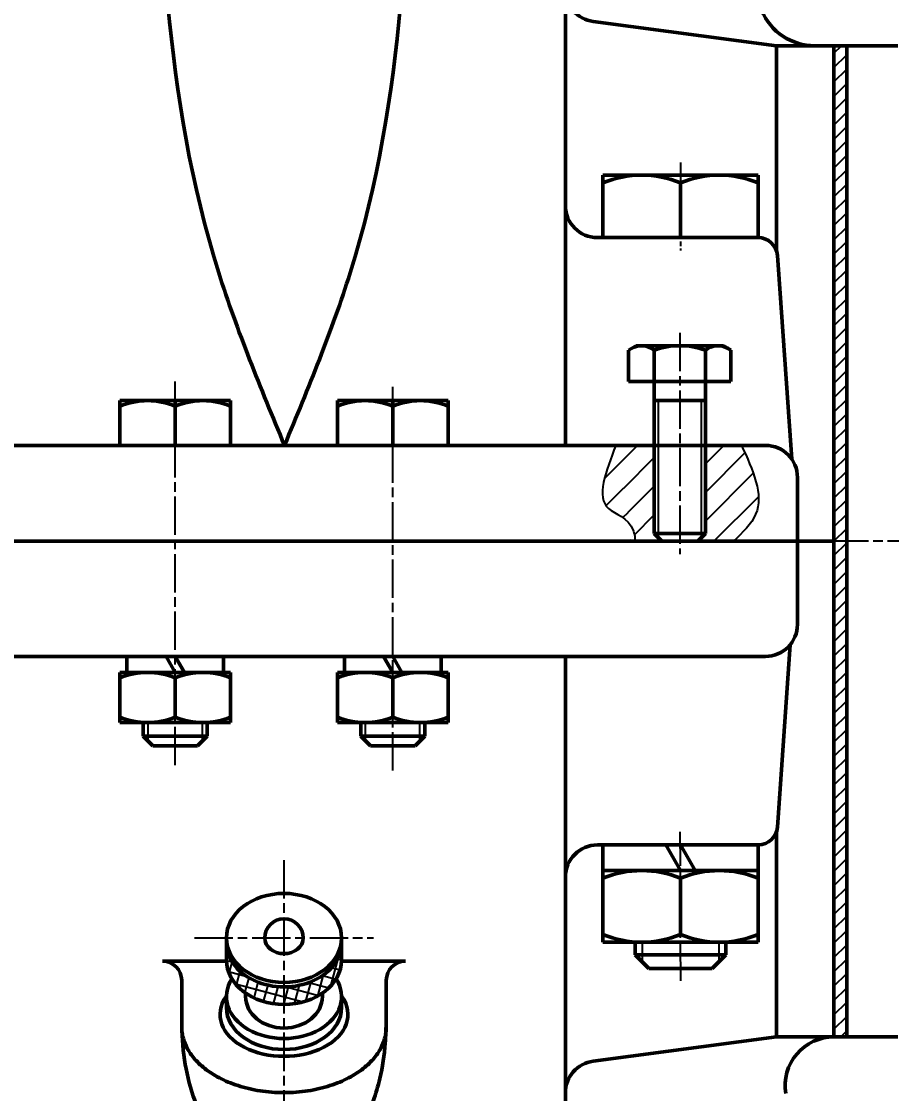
# Model space of a CAD drawing. Header units: millimetres. Extents: x -11122 to -2883, y -3177 to -1688.
# Drawn here: x -7499.8 to -7363.8, y -2657 to -2489.3 of the extents above; entities that cross this region are included whole.
import ezdxf

# ---------------------------------------------------------------- set-up
doc = ezdxf.new("R2010")
doc.units = ezdxf.units.MM
doc.header["$LTSCALE"] = 0.5
doc.linetypes.add('AM_ISO08W050', pattern=[18, 12, -1.5, 3, -1.5])
doc.linetypes.add('AM_ISO08W050x2', pattern=[9, 6, -0.75, 1.5, -0.75])
for name, color, linetype, lineweight in [('AM_0', 7, 'Continuous', 50), ('AM_4', 3, 'Continuous', 25), ('AM_7', 4, 'AM_ISO08W050', 25)]:
    doc.layers.add(name, color=color, linetype=linetype, lineweight=lineweight)
doc.styles.add('TCVN', font='tcvn+7284-2003i.ttf', dxfattribs={"width": 0.8, "height": 3.5})
doc.dimstyles.new('MyTemplate$0', dxfattribs={"dimtxt": 3.5, "dimasz": 3.5, "dimexe": 1.5, "dimexo": 0, "dimtad": 1, "dimtoh": 1, "dimdec": 0, "dimzin": 0, "dimtxsty": 'TCVN', "dimcen": 0, "dimclrd": 3, "dimclre": 3, "dimclrt": 1, "dimadec": 0, "dimazin": 0, "dimtfac": 1, "dimtdec": 0, "dimtofl": 0, "dimtmove": 0, "dimatfit": 3, "dimfxl": 1, "dimtfill": 1, "dimtolj": 1, "dimtzin": 0, "dimarcsym": 0})

# ---------------------------------------------------------------- blocks, each defined once
blk = doc.blocks.new('lo_tham_dau')
at = {"layer": 'AM_4'}
h = blk.add_hatch(dxfattribs=at)
h.set_pattern_fill('ANSI37', color=256, scale=0.5, angle=30.00000000000002, style=0)
h.set_pattern_definition([(75.00000000000001, (-3835.982053505342, -874.5052234579905), (-1.533407249233896, 0.4108752341002512), []), (165, (-3835.982053505342, -874.5052234579905), (-0.4108752341002513, -1.533407249233896), [])])
edge = h.paths.add_edge_path()
edge.add_ellipse((1483.571805845716, 1037.246348635869), major_axis=(-8.999900000000252, 0), ratio=0.7736430917290308, start_angle=491.8100301882276, end_angle=514.8889959886105)
edge.add_ellipse((1483.571805845716, 1037.246348635869), major_axis=(-8.999900000000252, 0), ratio=0.7736430917290308, start_angle=514.8889959886105, end_angle=538.4686313120131)
edge.add_ellipse((1483.571805845716, 1037.246348635869), major_axis=(-8.999900000000252, 0), ratio=0.7736430917290308, start_angle=538.4686313120131, end_angle=540)
edge.add_line((1492.571705845716, 1037.246348635869), (1492.571705845716, 1039.991442883868))
edge.add_ellipse((1483.571805845717, 1039.991442883869), major_axis=(-8.999900000000252, 0), ratio=0.7736430917290308, start_angle=449.9999999999971, end_angle=539.9999999999944, ccw=False)
edge.add_line((1483.571805845716, 1033.028732422617), (1483.571805845716, 1030.283638174617))
edge.add_ellipse((1483.571805845716, 1037.246348635869), major_axis=(-8.999900000000252, 0), ratio=0.7736430917290308, start_angle=450, end_angle=491.8100301882276)
edge = h.paths.add_edge_path()
edge.add_ellipse((1483.571805845717, 1039.991442883869), major_axis=(-8.999900000000252, 0), ratio=0.7736430917290308, start_angle=360.00000000000557, end_angle=449.9999999999971, ccw=False)
edge.add_line((1474.571905845715, 1039.991442883876), (1474.571905845716, 1037.246348635869))
edge.add_ellipse((1483.571805845716, 1037.246348635869), major_axis=(-8.999900000000252, 0), ratio=0.7736430917290308, start_angle=360, end_angle=361.5313686880317)
edge.add_ellipse((1483.571805845716, 1037.246348635869), major_axis=(-8.999900000000252, 0), ratio=0.7736430917290308, start_angle=361.5313686880317, end_angle=385.1110040113967)
edge.add_ellipse((1483.571805845716, 1037.246348635869), major_axis=(-8.999900000000252, 0), ratio=0.7736430917290308, start_angle=385.1110040113967, end_angle=408.1899698117724)
edge.add_ellipse((1483.571805845716, 1037.246348635869), major_axis=(-8.999900000000252, 0), ratio=0.7736430917290308, start_angle=408.1899698117724, end_angle=450)
edge.add_line((1483.571805845716, 1030.283638174617), (1483.571805845716, 1033.028732422617))
at = {"layer": 'AM_0'}
for p, q in [((1474.571905845716, 1037.246348635869), (1474.571905845715, 1040.687807124189)), ((1492.571705845716, 1037.246348635869), (1492.571705845717, 1040.687807124189)), ((1464.571805845715, 1037.060275465139), (1474.575120217413, 1037.060275465139)), ((1502.571805845717, 1037.060275465151), (1492.568491474019, 1037.060275465145)), ((1474.571905845716, 1031.510584365063), (1474.571905845716, 1029.78985505601)), ((1477.571905845716, 1032.056627604067), (1477.571905845716, 1031.510584142572)), ((1489.571705845716, 1031.510584142572), (1489.571705845716, 1032.056627604067)), ((1492.571705845717, 1029.78985505601), (1492.571705845717, 1031.510584365063)), ((1467.571805845716, 1026.932084658572), (1467.571805845716, 1027.679399618436)), ((1499.571805845717, 1026.932084658572), (1499.571805845717, 1027.804446502888))]:
    blk.add_line(p, q, dxfattribs=at)
for centre, radius, start, end in [((1483.571805845716, 1040.687807124189), 3.000000000000014, 0, 180), ((1464.571805845715, 1034.060275465139), 3, 0, 90), ((1502.571805845716, 1034.06027546514), 3, 90, 180)]:
    blk.add_arc(centre, radius, start, end, dxfattribs=at)
blk.add_ellipse((1483.571805845717, 1040.687807124189), major_axis=(-8.999900000000252, 0), ratio=0.7736430917290308, dxfattribs=at)
for centre, major_axis, ratio, start_param, end_param in [((1483.571805845717, 1039.991442883869), (-8.999900000000252, 0), 0.7736430917290308, 6.233157749614739, 9.474805518336465), ((1483.571805845716, 1040.687807124189), (-3, 0), 0.8191520442889365, 0, 3.141592653589793), ((1483.571805845716, 1037.246348635869), (-8.999900000000252, 0), 0.7736430917290308, 6.283185307179586, 9.42477796076938), ((1483.571805845717, 1031.510584365063), (-8.999900000000252, 0), 0.7281341638905234, -0.4382696984802301, 3.57986235206979), ((1483.571805845717, 1028.725132038534), (-9.999999999999318, 0), 0.6553134661598953, -0.4390242401918023, 3.580616893781595), ((1483.571805845716, 1031.510584142572), (-5.999899999999798, 0), 0.8191520442890038, 6.283185307179586, 9.42477796076938), ((1483.571805845717, 1029.78985505601), (-8.999900000000252, 0), 0.7281341638905234, 0, 3.141592653589793)]:
    blk.add_ellipse(centre, major_axis=major_axis, ratio=ratio, start_param=start_param, end_param=end_param, dxfattribs=at)
for points, knots in [([(1467.571805845716, 1034.06027546514), (1467.571805845716, 1033.259708210641), (1467.571805845716, 1031.558857328891), (1467.571805845716, 1029.407864633517), (1467.571805845716, 1027.83236828583), (1467.571805845716, 1027.157155565393), (1467.571805845716, 1026.707013751768), (1467.569024023369, 1026.481885738476), (1467.598605032584, 1026.144352931665), (1467.611976865684, 1026.031941283452), (1467.642013899173, 1025.807582455471), (1467.659212549956, 1025.696143581563), (1467.720623663913, 1025.357930742031), (1467.774371133209, 1025.126663177492), (1467.980358450742, 1024.416743641294), (1468.177282996454, 1023.921650182722), (1468.726827777837, 1022.901194257754), (1469.07969612727, 1022.375733254275), (1469.976939307739, 1021.319314181032), (1470.521715838854, 1020.788342296901), (1471.827928895443, 1019.759311651631), (1472.589837588081, 1019.26141870474), (1474.331235501966, 1018.348680235478), (1475.311034021991, 1017.934230235042), (1477.452129754571, 1017.241903512459), (1478.613274389679, 1016.964552623149), (1481.0405290056, 1016.588942172134), (1482.305923248915, 1016.491071955171), (1484.837688442518, 1016.491071955171), (1486.103082685833, 1016.588942172134), (1488.530337301755, 1016.964552623149), (1489.691481936863, 1017.24190351246), (1491.832577669442, 1017.934230235042), (1492.812376189467, 1018.348680235478), (1494.553774103352, 1019.26141870474), (1495.31568279599, 1019.759311651631), (1496.621895852578, 1020.788342296901), (1497.166672383693, 1021.319314181032), (1498.063915564163, 1022.375733254275), (1498.416783913596, 1022.901194257754), (1498.966328694979, 1023.921650182722), (1499.16325324069, 1024.416743641294), (1499.369240558223, 1025.126663177492), (1499.42298802752, 1025.357930742031), (1499.484399141475, 1025.696143581563), (1499.50159779226, 1025.807582455471), (1499.531634825748, 1026.031941283452), (1499.545006658848, 1026.144352931665), (1499.574587668064, 1026.481885738476), (1499.571805845716, 1026.707013751768), (1499.571805845716, 1027.157155565393), (1499.571805845716, 1027.83236828583), (1499.571805845716, 1029.407864633517), (1499.571805845716, 1031.558857328891), (1499.571805845716, 1033.25970821064), (1499.571805845716, 1034.060275465139)], [0.06942256652043033, 0.06942256652043033, 0.06942256652043033, 0.06942256652043033, 0.1249999999999979, 0.187499999999997, 0.2187499999999967, 0.2343749999999963, 0.2343749999999963, 0.2499999999999959, 0.2499999999999959, 0.2578124999999959, 0.2578124999999959, 0.2656249999999959, 0.2656249999999959, 0.2812499999999962, 0.2812499999999962, 0.3124999999999965, 0.3124999999999965, 0.3437499999999971, 0.3437499999999971, 0.3749999999999976, 0.3749999999999976, 0.4062499999999982, 0.4062499999999982, 0.4374999999999988, 0.4374999999999988, 0.4687499999999994, 0.4687499999999994, 0.5, 0.5, 0.5312500000000006, 0.5312500000000006, 0.5625000000000011, 0.5625000000000011, 0.5937500000000018, 0.5937500000000018, 0.6250000000000023, 0.6250000000000023, 0.6562500000000029, 0.6562500000000029, 0.6875000000000034, 0.6875000000000034, 0.718750000000004, 0.718750000000004, 0.7343750000000042, 0.7343750000000042, 0.742187500000004, 0.742187500000004, 0.7500000000000037, 0.7500000000000037, 0.7656250000000034, 0.7656250000000034, 0.7812500000000032, 0.812500000000003, 0.875000000000002, 0.9305774334795669, 0.9305774334795669, 0.9305774334795669, 0.9305774334795669]), ([(1499.571805845717, 1027.804446502893), (1499.507365397073, 1026.613711616993), (1499.453561132342, 1023.556062566018), (1498.806098356354, 1019.295609370417), (1497.56271495143, 1015.129042843412), (1496.086106862932, 1011.720295024137), (1494.119885079162, 1008.518659337996), (1491.976736346985, 1006.113931607086), (1489.854488751381, 1004.464907886432), (1488.001089130114, 1003.434386955649), (1485.965311128497, 1002.737718450117), (1483.325720994098, 1002.389281960774), (1480.169521245692, 1002.891327141145), (1477.201211658649, 1004.448318270479), (1474.887346910373, 1006.41217757576), (1472.798302776841, 1008.85477771699), (1470.876045077127, 1012.031879873931), (1469.081777170704, 1016.414997549696), (1467.835595767215, 1021.674988892394), (1467.570894255628, 1025.70274800779), (1467.57178826776, 1027.76031249694), (1467.571805845716, 1027.80076807691)], [0, 0, 0, 0, 0.05439805538760113, 0.1396869818802244, 0.1958069562082402, 0.2527273289019261, 0.3089240792188698, 0.3668568949932868, 0.3987418504684428, 0.4313535288531932, 0.46329636998398, 0.4964836004232724, 0.552180583870021, 0.606110170802316, 0.6475889170453892, 0.6902350194034177, 0.752446968658655, 0.8163578232634625, 0.9059843863910084, 0.9981514765662107, 1, 1, 1, 1])]:
    blk.add_open_spline(points, degree=3, knots=knots, dxfattribs=at)
at = {"layer": 'AM_7'}
for p, q in [((1483.571805845717, 1052.874094193997), (1483.571805845717, 991.9869737864421)), ((1469.586164361142, 1040.687807124189), (1497.55744733029, 1040.687807124189))]:
    blk.add_line(p, q, dxfattribs=at)
blk = doc.blocks.new('*D120')
at = {"color": 3, "lineweight": -2, "transparency": 16777216}
for p, q in [((-7423.743909701733, -2397.690088886204), (-7284.967305207486, -2397.690088886204)), ((-7286.467305207486, -2765.098235534058), (-7286.467305207486, -2401.190088886204)), ((-7363.041007648087, -2768.598235534058), (-7284.967305207486, -2768.598235534058))]:
    blk.add_line(p, q, dxfattribs=at)
at = {"color": 3, "transparency": 16777216}
for points in [[(-7287.050638540819, -2401.190088886204), (-7285.883971874153, -2401.190088886204), (-7286.467305207486, -2397.690088886204)], [(-7287.050638540819, -2765.098235534058), (-7285.883971874153, -2765.098235534058), (-7286.467305207486, -2768.598235534058)]]:
    blk.add_solid(points, dxfattribs=at)
at = {"color": 1, "transparency": 16777216, "insert": (-7288.864843086273, -2585.229430634445), "char_height": 3.5, "attachment_point": 5, "rotation": 90, "style": 'TCVN', "bg_fill": 3, "box_fill_scale": 1.1, "bg_fill_color": 256, "bg_fill_true_color": 13158600, "bg_fill_transparency": 0}
blk.add_mtext('\\A1;371', dxfattribs=at)
blk = doc.blocks.new('*D126')
at = {"color": 3, "lineweight": -2, "transparency": 16777216}
for p, q in [((-7306.788854884924, -2570.598235534057), (-7294.935989384562, -2570.598235534057)), ((-7296.435989384562, -2574.098235534057), (-7296.435989384562, -2765.098235534058)), ((-7364.788854884923, -2768.598235534058), (-7294.935989384562, -2768.598235534058))]:
    blk.add_line(p, q, dxfattribs=at)
at = {"color": 3, "transparency": 16777216}
for points in [[(-7297.019322717895, -2574.098235534057), (-7295.852656051229, -2574.098235534057), (-7296.435989384562, -2570.598235534057)], [(-7297.019322717895, -2765.098235534058), (-7295.852656051229, -2765.098235534058), (-7296.435989384562, -2768.598235534058)]]:
    blk.add_solid(points, dxfattribs=at)
at = {"color": 1, "transparency": 16777216, "insert": (-7298.810989384561, -2669.598235534054), "char_height": 3.5, "attachment_point": 5, "rotation": 90, "style": 'TCVN', "bg_fill": 3, "box_fill_scale": 1.1, "bg_fill_color": 256, "bg_fill_true_color": 13158600, "bg_fill_transparency": 0}
blk.add_mtext('\\A1;198', dxfattribs=at)

msp = doc.modelspace()

# ---------------------------------------------------------------- hatches: boundary and pattern name
at = {"layer": 'AM_4', "lineweight": 25}
h = msp.add_hatch(dxfattribs=at)
h.set_pattern_fill('ANSI31', color=256)
h.set_pattern_definition([(45, (-9117.579919157079, -5495.487000423554), (-2.245064030267288, 2.245064030267288), [])])
edge = h.paths.add_edge_path()
edge.add_spline(control_points=[(-7387.255530241904, -2555.598235534061), (-7385.489832983059, -2559.445214234393), (-7382.845187695601, -2565.207183926442), (-7387.106891258112, -2569.25345656622), (-7388.523268706754, -2570.59823553406)], knot_values=[0, 0, 0, 0, 11.00215458479731, 16.4789270237818, 16.4789270237818, 16.4789270237818, 16.4789270237818], degree=3, periodic=0)
edge.add_line((-7388.523268706755, -2570.59823553406), (-7392.900423479497, -2570.59823553406))
edge.add_line((-7392.900423479497, -2570.59823553406), (-7392.900423479497, -2555.598235534061))
edge.add_line((-7392.900423479497, -2555.598235534061), (-7387.255530241904, -2555.598235534061))
edge = h.paths.add_edge_path()
edge.add_spline(control_points=[(-7404.158709773204, -2570.598235534059), (-7403.788188821272, -2570.587237876879), (-7404.347497186176, -2566.785372181635), (-7410.870129662407, -2565.844593760031), (-7408.468579105167, -2559.645861114983), (-7406.900423479496, -2555.59823553406)], knot_values=[0, 0, 0, 3.396394276933279e-12, 1.584356663023513, 6.862360121007631, 16.79370299511384, 16.79370299511384, 16.79370299511384, 16.79370299511384], degree=3, periodic=0)
edge.add_line((-7406.900423479496, -2555.59823553406), (-7400.900423479497, -2555.59823553406))
edge.add_line((-7400.900423479497, -2555.59823553406), (-7400.900423479497, -2570.598235534059))
edge.add_line((-7400.900423479497, -2570.598235534059), (-7404.158709773204, -2570.598235534059))
at = {"layer": 'AM_7', "lineweight": 25}
h = msp.add_hatch(dxfattribs=at)
h.set_pattern_fill('ANSI31', color=256, scale=0.5)
h.set_pattern_definition([(45, (0, 0), (-1.122532015133644, 1.122532015133644), [])])
h.paths.add_polyline_path([(-7370.788854884913, -2493.098235534055), (-7372.788854884913, -2493.098235534055), (-7372.788854884916, -2648.098235534056), (-7370.788854884915, -2648.098235534056)])

# ---------------------------------------------------------------- linework, layer by layer
at = {"layer": 'AM_0'}
for p, q in [((-7414.788854884918, -2555.598235534057), (-7414.788854884918, -2415.040049810584)), ((-7381.788854884917, -2493.098235534054), (-7410.448448177836, -2489.284167554757)), ((-7381.788854884917, -2525.161485834297), (-7381.788854884918, -2493.098235534055)), ((-7362.788854884913, -2493.098235534055), (-7381.788854884917, -2493.098235534055)), ((-7372.788854884913, -2493.098235534055), (-7372.788854884915, -2648.098235534056)), ((-7372.788854884916, -2648.098235534056), (-7372.788854884913, -2493.098235534055)), ((-7370.788854884915, -2648.098235534056), (-7370.788854884913, -2493.098235534055)), ((-7384.638854884919, -2523.098235534055), (-7409.788854884918, -2523.098235534055)), ((-7372.788854885011, -2618.098235534054), (-7372.788854885011, -2523.098235534055)), ((-7379.404377993865, -2557.727495486322), (-7381.646263922, -2525.88752405203)), ((-7484.449104884918, -2555.598235534057), (-7484.449104884918, -2548.598235534057)), ((-7467.128604884918, -2548.598235534057), (-7484.449104884918, -2548.598235534057)), ((-7475.788854884919, -2548.598235534057), (-7484.449104884918, -2548.598235534057)), ((-7475.788854884919, -2555.598235534057), (-7475.788854884919, -2548.598235534057)), ((-7467.128604884918, -2548.598235534057), (-7475.788854884919, -2548.598235534057)), ((-7467.128604884918, -2555.598235534057), (-7467.128604884918, -2548.598235534057)), ((-7467.128604884918, -2555.598235534057), (-7467.128604884918, -2548.598235534057)), ((-7450.449104884918, -2555.598235534057), (-7450.449104884918, -2548.598235534057)), ((-7433.128604884918, -2548.598235534057), (-7450.449104884918, -2548.598235534057)), ((-7441.788854884917, -2548.598235534057), (-7450.449104884918, -2548.598235534057)), ((-7441.788854884917, -2555.598235534057), (-7441.788854884917, -2548.598235534057)), ((-7433.128604884918, -2548.598235534057), (-7441.788854884917, -2548.598235534057)), ((-7433.128604884918, -2555.598235534057), (-7433.128604884918, -2548.598235534057)), ((-7433.128604884918, -2555.598235534057), (-7433.128604884918, -2548.598235534057)), ((-7534.079574140452, -2555.598235534057), (-7386.788854884918, -2555.598235534057)), ((-7484.449104884918, -2555.598235534057), (-7467.128604884918, -2555.598235534057)), ((-7467.128604884918, -2555.598235534057), (-7484.449104884918, -2555.598235534057)), ((-7450.449104884918, -2555.598235534057), (-7433.128604884918, -2555.598235534057)), ((-7433.128604884918, -2555.598235534057), (-7450.449104884918, -2555.598235534057)), ((-7392.605432128128, -2555.598235534057), (-7383.498135629379, -2555.598235534058)), ((-7378.49813562938, -2583.598235534057), (-7378.498135629379, -2560.598235534057)), ((-7544.788854884921, -2570.598235534056), (-7372.788854885011, -2570.598235534057)), ((-7379.637171069516, -2586.775176305848), (-7381.646263921997, -2615.308947016071)), ((-7534.079574140452, -2588.598235534057), (-7383.49813562938, -2588.598235534057)), ((-7414.788854884918, -2768.598235534057), (-7414.788854884917, -2588.598235534057)), ((-7484.449104884896, -2598.098235534094), (-7484.449104884896, -2591.098235534094)), ((-7467.128604884896, -2591.098235534094), (-7484.449104884896, -2591.098235534094)), ((-7475.788854884897, -2591.098235534094), (-7484.449104884896, -2591.098235534094)), ((-7484.449104884876, -2591.956099910371), (-7484.449104884876, -2598.956099910371)), ((-7484.449104884876, -2591.956099910371), (-7484.449104884876, -2598.956099910371)), ((-7467.128604884896, -2591.098235534094), (-7475.788854884897, -2591.098235534094)), ((-7475.788854884897, -2598.098235534094), (-7475.788854884897, -2591.956099910363)), ((-7475.788854884875, -2591.956099910371), (-7475.788854884875, -2598.098235534102)), ((-7467.128604884896, -2598.098235534094), (-7467.128604884896, -2591.098235534094)), ((-7467.128604884896, -2598.098235534094), (-7467.128604884896, -2591.098235534094)), ((-7467.128604884874, -2591.956099910371), (-7467.128604884874, -2598.956099910371)), ((-7450.449104884896, -2598.09823553409), (-7450.449104884896, -2591.09823553409)), ((-7433.128604884896, -2591.09823553409), (-7450.449104884896, -2591.09823553409)), ((-7441.788854884896, -2591.09823553409), (-7450.449104884896, -2591.09823553409)), ((-7450.449104884875, -2591.956099910368), (-7450.449104884875, -2598.956099910368)), ((-7450.449104884874, -2591.956099910368), (-7450.449104884874, -2598.956099910368)), ((-7433.128604884896, -2591.09823553409), (-7441.788854884896, -2591.09823553409)), ((-7441.788854884896, -2598.09823553409), (-7441.788854884895, -2591.956099910359)), ((-7441.788854884875, -2591.956099910368), (-7441.788854884875, -2598.098235534098)), ((-7433.128604884896, -2598.09823553409), (-7433.128604884896, -2591.09823553409)), ((-7433.128604884896, -2598.09823553409), (-7433.128604884896, -2591.09823553409)), ((-7433.128604884874, -2591.956099910368), (-7433.128604884874, -2598.956099910368)), ((-7484.449104884876, -2598.956099910371), (-7467.128604884874, -2598.956099910371)), ((-7484.449104884876, -2598.956099910371), (-7475.788854884875, -2598.956099910371)), ((-7480.788854884895, -2599.098235534088), (-7480.788854884895, -2601.098235534088)), ((-7475.788854884875, -2598.956099910371), (-7467.128604884874, -2598.956099910371)), ((-7470.788854884897, -2601.098235534088), (-7470.788854884897, -2599.098235534094)), ((-7470.788854884897, -2601.098235534088), (-7470.788854884897, -2599.098235534094)), ((-7450.449104884874, -2598.956099910368), (-7433.128604884874, -2598.956099910368)), ((-7450.449104884875, -2598.956099910368), (-7441.788854884875, -2598.956099910368)), ((-7446.788854884895, -2599.098235534085), (-7446.788854884895, -2601.098235534085)), ((-7441.788854884875, -2598.956099910368), (-7433.128604884874, -2598.956099910368)), ((-7436.788854884897, -2601.098235534085), (-7436.788854884897, -2599.09823553409)), ((-7436.788854884897, -2601.098235534085), (-7436.788854884897, -2599.09823553409)), ((-7480.788854884895, -2601.098235534088), (-7480.788854884895, -2601.098235534088)), ((-7480.788854884895, -2601.098235534088), (-7479.288854884897, -2602.598235534094)), ((-7480.788854884895, -2601.098235534088), (-7470.788854884897, -2601.098235534088)), ((-7470.788854884897, -2601.098235534088), (-7472.288854884897, -2602.598235534088)), ((-7446.788854884895, -2601.098235534085), (-7446.788854884895, -2601.098235534085)), ((-7446.788854884895, -2601.098235534085), (-7445.288854884896, -2602.59823553409)), ((-7446.788854884895, -2601.098235534085), (-7436.788854884897, -2601.098235534085)), ((-7436.788854884897, -2601.098235534085), (-7438.288854884897, -2602.598235534085)), ((-7479.288854884897, -2602.598235534094), (-7472.288854884897, -2602.598235534088)), ((-7445.288854884896, -2602.59823553409), (-7438.288854884897, -2602.598235534085)), ((-7403.853792103815, -2633.298235534055), (-7403.853792103815, -2635.298235533871)), ((-7389.723917666019, -2633.298235534054), (-7389.723917666019, -2635.298235533871)), ((-7403.853792103815, -2635.298235533872), (-7401.753792103817, -2637.39823553387)), ((-7403.853792103816, -2635.298235533871), (-7389.723917666019, -2635.298235533871)), ((-7389.723917666019, -2635.298235533871), (-7391.823917666018, -2637.398235533871)), ((-7401.753792103816, -2637.39823553387), (-7391.823917666018, -2637.398235533871)), ((-7381.788854884919, -2648.098235534056), (-7410.448448177836, -2651.912303513353)), ((-7372.788854884915, -2648.098235534056), (-7381.788854884919, -2648.098235534056))]:
    msp.add_line(p, q, dxfattribs=at)
at = {"layer": 'AM_0', "lineweight": 50}
for p, q in [((-7384.664499231934, -2513.324033372594), (-7408.913210537898, -2513.324033372594)), ((-7408.913210537898, -2513.324033372594), (-7408.913210537898, -2523.124033372594)), ((-7408.913210537898, -2513.324033372594), (-7396.788854884916, -2513.324033372594)), ((-7396.788854884916, -2513.324033372594), (-7384.664499231934, -2513.324033372594)), ((-7384.664499231934, -2523.124033372594), (-7384.664499231934, -2513.324033372594)), ((-7396.788854884915, -2514.52504349937), (-7396.788854884916, -2523.124033372594)), ((-7483.338854884919, -2591.098235534057), (-7483.338854884919, -2588.598235534057)), ((-7475.788854884919, -2591.098235534057), (-7477.232230557893, -2588.598235534057)), ((-7475.788854884919, -2588.598235534057), (-7474.345479211945, -2591.098235534057)), ((-7468.238854884919, -2591.098235534057), (-7468.238854884919, -2588.598235534057)), ((-7449.338854884915, -2591.098235534057), (-7449.338854884915, -2588.598235534057)), ((-7441.788854884915, -2591.098235534057), (-7443.232230557889, -2588.598235534057)), ((-7441.788854884915, -2588.598235534057), (-7440.345479211941, -2591.098235534057)), ((-7434.238854884915, -2591.098235534057), (-7434.238854884915, -2588.598235534057)), ((-7381.78885488492, -2648.098235534056), (-7381.788854884919, -2616.034985233813)), ((-7384.638854884917, -2618.098235534054), (-7409.788854884917, -2618.098235534054)), ((-7408.938854884918, -2622.098235534053), (-7408.938854884918, -2618.098235534052)), ((-7408.938854884918, -2618.098235534052), (-7384.638854884917, -2618.098235534052)), ((-7396.788854884916, -2622.098235534053), (-7399.098255961675, -2618.098235534052)), ((-7396.788854884917, -2618.098235534052), (-7394.479453808158, -2622.098235534053)), ((-7384.638854884917, -2622.098235534053), (-7384.638854884917, -2618.098235534052)), ((-7396.788854884917, -2622.098235534054), (-7408.913210537899, -2622.098235534054)), ((-7408.913210537899, -2622.098235534054), (-7408.913210537899, -2633.298235534054)), ((-7384.664499231936, -2622.098235534054), (-7396.788854884917, -2622.098235534054)), ((-7384.664499231936, -2622.098235534054), (-7384.664499231936, -2633.298235534054)), ((-7396.788854884918, -2623.299245660831), (-7396.788854884918, -2632.097225407278)), ((-7408.913210537899, -2633.298235534054), (-7384.664499231936, -2633.298235534054)), ((-7362.788854884916, -2648.098235534056), (-7381.788854884919, -2648.098235534056))]:
    msp.add_line(p, q, dxfattribs=at)
at = {"layer": 'AM_0', "lineweight": 25}
for p, q in [((-7458.677286290339, -2555.598235534057), (-7458.677286290339, -2555.598235534057)), ((-7483.338854884919, -2588.598235534057), (-7468.238854884919, -2588.598235534057)), ((-7449.338854884915, -2588.598235534057), (-7434.238854884915, -2588.598235534057)), ((-7468.238854884919, -2591.098235534057), (-7483.338854884919, -2591.098235534057)), ((-7434.238854884915, -2591.098235534057), (-7449.338854884915, -2591.098235534057)), ((-7384.638854884917, -2622.098235534053), (-7408.938854884918, -2622.098235534053))]:
    msp.add_line(p, q, dxfattribs=at)
at = {"layer": 'AM_0'}
for centre, radius, start, end in [((-7409.788854884918, -2484.32786483116), 5, 180, 262.419521647172), ((-7375.784974625895, -2484.098235534053), 9.00000000000341, 202.5856682975605, 270), ((-7409.788854884918, -2518.098235534055), 5, 180, 270), ((-7384.638854884919, -2526.098235534052), 3, 4.027609051667214, 90), ((-7480.118979884917, -2559.95545839045), 11.35722285639323, 67.5878650235128, 112.4121349764872), ((-7471.458729884916, -2559.955458390457), 11.35722285640077, 67.5878650235128, 112.4121349764872), ((-7446.118979884917, -2559.95545839045), 11.35722285639323, 67.5878650235128, 112.4121349764872), ((-7437.458729884916, -2559.955458390457), 11.35722285640077, 67.5878650235128, 112.4121349764872), ((-7475.788854884919, -2549.456099910326), 1.13686837721616e-13, 224.9999999999885, 269.824269952918), ((-7441.788854884917, -2549.456099910326), 1.13686837721616e-13, 224.9999999999885, 269.824269952918), ((-7383.498135629379, -2560.598235534057), 5, 0, 90), ((-7383.49813562938, -2583.598235534057), 5, 270, 0), ((-7480.118979884895, -2602.455458390487), 11.35722285639323, 67.5878650235128, 112.4121349764872), ((-7471.458729884895, -2602.455458390495), 11.35722285640077, 67.5878650235128, 112.4121349764872), ((-7475.788854884897, -2591.956099910363), 1.13686837721616e-13, 224.9999999999885, 269.824269952918), ((-7446.118979884895, -2602.455458390483), 11.35722285639323, 67.5878650235128, 112.4121349764872), ((-7437.458729884895, -2602.455458390491), 11.35722285640077, 67.5878650235128, 112.4121349764872), ((-7441.788854884896, -2591.956099910359), 1.13686837721616e-13, 224.9999999999885, 269.824269952918), ((-7480.118979884877, -2587.598877053971), 11.35722285640077, 247.5878650235128, 292.4121349764872), ((-7475.788854884875, -2598.098235534102), 1.13686837721616e-13, 44.9999999999885, 89.82426995291802), ((-7471.458729884875, -2587.598877053978), 11.35722285639323, 247.5878650235128, 292.4121349764872), ((-7446.118979884875, -2587.598877053967), 11.35722285640077, 247.5878650235128, 292.4121349764872), ((-7441.788854884875, -2598.098235534098), 1.13686837721616e-13, 44.9999999999885, 89.82426995291802), ((-7437.458729884875, -2587.598877053974), 11.35722285639323, 247.5878650235128, 292.4121349764872), ((-7372.788854884913, -2655.728496338284), 7.630260804231188, 90, 189.4169932779895), ((-7409.788854884918, -2656.86860623695), 5, 97.58047835282802, 180)]:
    msp.add_arc(centre, radius, start, end, dxfattribs=at)
at = {"layer": 'AM_0', "lineweight": 50}
for centre, radius, start, end in [((-7402.851032711407, -2529.22415963844), 15.90012626584642, 67.58787520874641, 112.4121247912536), ((-7390.726677058425, -2529.224159638442), 15.90012626584843, 67.58787520874641, 112.4121247912536), ((-7384.638854884917, -2615.098235534049), 3, 270, 355.9723909483328), ((-7409.788854884917, -2623.098235534054), 5, 90, 180), ((-7402.851032711409, -2637.998361799903), 15.90012626584843, 67.58787520874641, 112.4121247912536), ((-7390.726677058427, -2637.998361799901), 15.90012626584642, 67.58787520874641, 112.4121247912536), ((-7402.851032711409, -2617.398109268206), 15.90012626584843, 247.5878752087464, 292.4121247912536), ((-7390.726677058427, -2617.398109268208), 15.90012626584642, 247.5878752087464, 292.4121247912536)]:
    msp.add_arc(centre, radius, start, end, dxfattribs=at)
at = {"layer": 'AM_0'}
for points, knots in [([(-7478.789488083158, -2444.225458489299), (-7478.224819549253, -2472.602899179132), (-7477.47536500448, -2510.266768541458), (-7462.42528272687, -2546.631999909013), (-7458.714524433778, -2555.598235534057)], [4.825167252214775, 4.825167252214775, 4.825167252214775, 4.825167252214775, 61.91290692500975, 80.5946911049041, 80.5946911049041, 80.5946911049041, 80.5946911049041]), ([(-7438.862697973553, -2444.225458489299), (-7439.3249673885, -2472.602899179133), (-7439.938513023044, -2510.266768541459), (-7455.00076545848, -2546.631999909012), (-7458.714524433778, -2555.598235534057)], [4.825167252215611, 4.825167252215611, 4.825167252215611, 4.825167252215611, 61.91290692500975, 80.5946911049041, 80.5946911049041, 80.5946911049041, 80.5946911049041])]:
    msp.add_open_spline(points, degree=3, knots=knots, dxfattribs=at)
at = {"layer": 'AM_4'}
for p, q in [((-7480.038854884897, -2601.848235534094), (-7480.038854884897, -2599.098235534094)), ((-7471.538854884897, -2601.848235534088), (-7471.538854884897, -2599.098235534094)), ((-7446.038854884896, -2601.84823553409), (-7446.038854884896, -2599.09823553409)), ((-7437.538854884896, -2601.848235534084), (-7437.538854884897, -2599.09823553409)), ((-7402.803792103816, -2633.298235534055), (-7402.803792103816, -2636.348235533871)), ((-7390.773917666018, -2633.298235534055), (-7390.773917666018, -2636.348235533871))]:
    msp.add_line(p, q, dxfattribs=at)
at = {"layer": 'AM_4', "lineweight": 25}
for points in [[(-7406.900423479496, -2555.59823553406), (-7408.062190558308, -2565.461392662366), (-7404.158709773203, -2569.013878871039), (-7404.158709773203, -2570.598235534059), (-7404.686934133553, -2570.386408290411)], [(-7387.255530241904, -2555.598235534061), (-7385.036987928421, -2566.374388628327), (-7388.523268706754, -2570.59823553406)]]:
    msp.add_spline(points, degree=3, dxfattribs=at)
at = {"layer": 'AM_7'}
for p, q in [((-7475.788854884919, -2605.59823549625), (-7475.788854884919, -2545.533552472697)), ((-7441.788854884915, -2606.45609987252), (-7441.788854884915, -2546.391416848966))]:
    msp.add_line(p, q, dxfattribs=at)

# ---------------------------------------------------------------- block references
msp.add_blockref('lo_tham_dau', (-8942.360799759106, -3673.325313317307), dxfattribs=at)

# ---------------------------------------------------------------- next in the draw order: dimensions: what is measured, and where the dimension line sits
dim = msp.add_linear_dim(base=(-7286.467305207486, -2397.690088886204), p1=(-7363.041007648083, -2768.598235534057), p2=(-7423.74390970173, -2397.690088886203), angle=90, dimstyle='MyTemplate$0')
dim.commit()
dim.dimension.update_dxf_attribs({"geometry": '*D120', "text_midpoint": (-7286.467305207485, -2585.229430634445), "dimtype": 160})

# ---------------------------------------------------------------- next in the draw order: linework, layer by layer
at = {"layer": 'AM_0'}
for p, q in [((-7404.900423479497, -2540.684527035074), (-7403.711731730937, -2539.998235534058)), ((-7396.900423479497, -2539.998235534058), (-7403.711731730937, -2539.998235534058)), ((-7396.900423479497, -2539.998235534058), (-7390.089115228058, -2539.998235534058)), ((-7388.900423479497, -2540.684527035074), (-7390.089115228058, -2539.998235534058)), ((-7404.900423479497, -2540.684527035074), (-7404.900423479497, -2545.598235534058)), ((-7400.900423479497, -2540.684527035074), (-7400.900423479497, -2545.598235534058)), ((-7392.900423479497, -2540.684527035074), (-7392.900423479497, -2545.598235534058)), ((-7388.900423479497, -2540.684527035074), (-7388.900423479497, -2545.598235534058)), ((-7404.900423479497, -2545.598235534058), (-7396.900423479497, -2545.598235534058)), ((-7400.900423479497, -2545.598235534058), (-7400.900423479497, -2569.398235534059)), ((-7392.900423479497, -2545.598235534058), (-7400.900423479497, -2545.598235534058)), ((-7388.900423479497, -2545.598235534058), (-7396.900423479497, -2545.598235534058)), ((-7392.900423479497, -2569.398235534059), (-7392.900423479497, -2545.598235534058)), ((-7400.900423479497, -2548.598235534058), (-7392.900423479497, -2548.598235534058)), ((-7406.900423479496, -2555.59823553406), (-7400.900423979498, -2555.59823553406)), ((-7400.900423479497, -2569.398235534059), (-7399.700423479498, -2570.598235534058)), ((-7400.900423479497, -2569.398235534059), (-7392.900423479497, -2569.398235534059)), ((-7399.700423479498, -2570.598235534058), (-7394.100423479498, -2570.598235534058)), ((-7392.900423479497, -2569.398235534059), (-7394.100423479497, -2570.598235534058))]:
    msp.add_line(p, q, dxfattribs=at)
at = {"layer": 'AM_0', "lineweight": 25}
msp.add_line((-7401.300423979497, -2570.59823553406), (-7392.500422979498, -2570.598235534057), dxfattribs=at)
at = {"layer": 'AM_0'}
for centre, radius, start, end in [((-7402.865758719256, -2543.155449795483), 3.15721426142517, 51.50178199689775, 119.9999999999973), ((-7396.900423479497, -2551.998235534058), 12, 90, 109.4712206344713), ((-7396.900423479497, -2551.998235534058), 12, 70.52877936552873, 90), ((-7390.935088239739, -2543.155449795483), 3.15721426142517, 60.00000000000272, 128.4982180031023)]:
    msp.add_arc(centre, radius, start, end, dxfattribs=at)
at = {"layer": 'AM_4'}
for p, q in [((-7400.300423479497, -2548.598235534058), (-7400.300423479497, -2569.998235534058)), ((-7393.500423479498, -2569.998235534058), (-7393.500423479498, -2548.598235534058))]:
    msp.add_line(p, q, dxfattribs=at)
at = {"layer": 'AM_7', "linetype": 'AM_ISO08W050x2'}
msp.add_line((-7396.788854884916, -2511.324033372594), (-7396.788854884916, -2525.124033372594), dxfattribs=at)
at = {"layer": 'AM_7'}
for p, q in [((-7396.900423479497, -2537.998235534058), (-7396.900423479497, -2572.598235534058)), ((-7396.749657068075, -2639.348224213373), (-7396.82805270176, -2616.048246854736))]:
    msp.add_line(p, q, dxfattribs=at)

# ---------------------------------------------------------------- next in the draw order: dimensions: what is measured, and where the dimension line sits
dim = msp.add_linear_dim(base=(-7296.435989384562, -2768.598235534058), p1=(-7306.788854884921, -2570.598235534056), p2=(-7364.78885488492, -2768.598235534057), angle=90, dimstyle='MyTemplate$0')
dim.commit()
dim.dimension.update_dxf_attribs({"geometry": '*D126', "text_midpoint": (-7296.435989384561, -2669.598235534054), "dimtype": 160})

# ---------------------------------------------------------------- next in the draw order: linework, layer by layer
msp.add_line((-7295.413851811572, -2570.598235534056), (-7658.384678509952, -2570.598235534056), dxfattribs=at)

doc.saveas('drawing.dxf')
